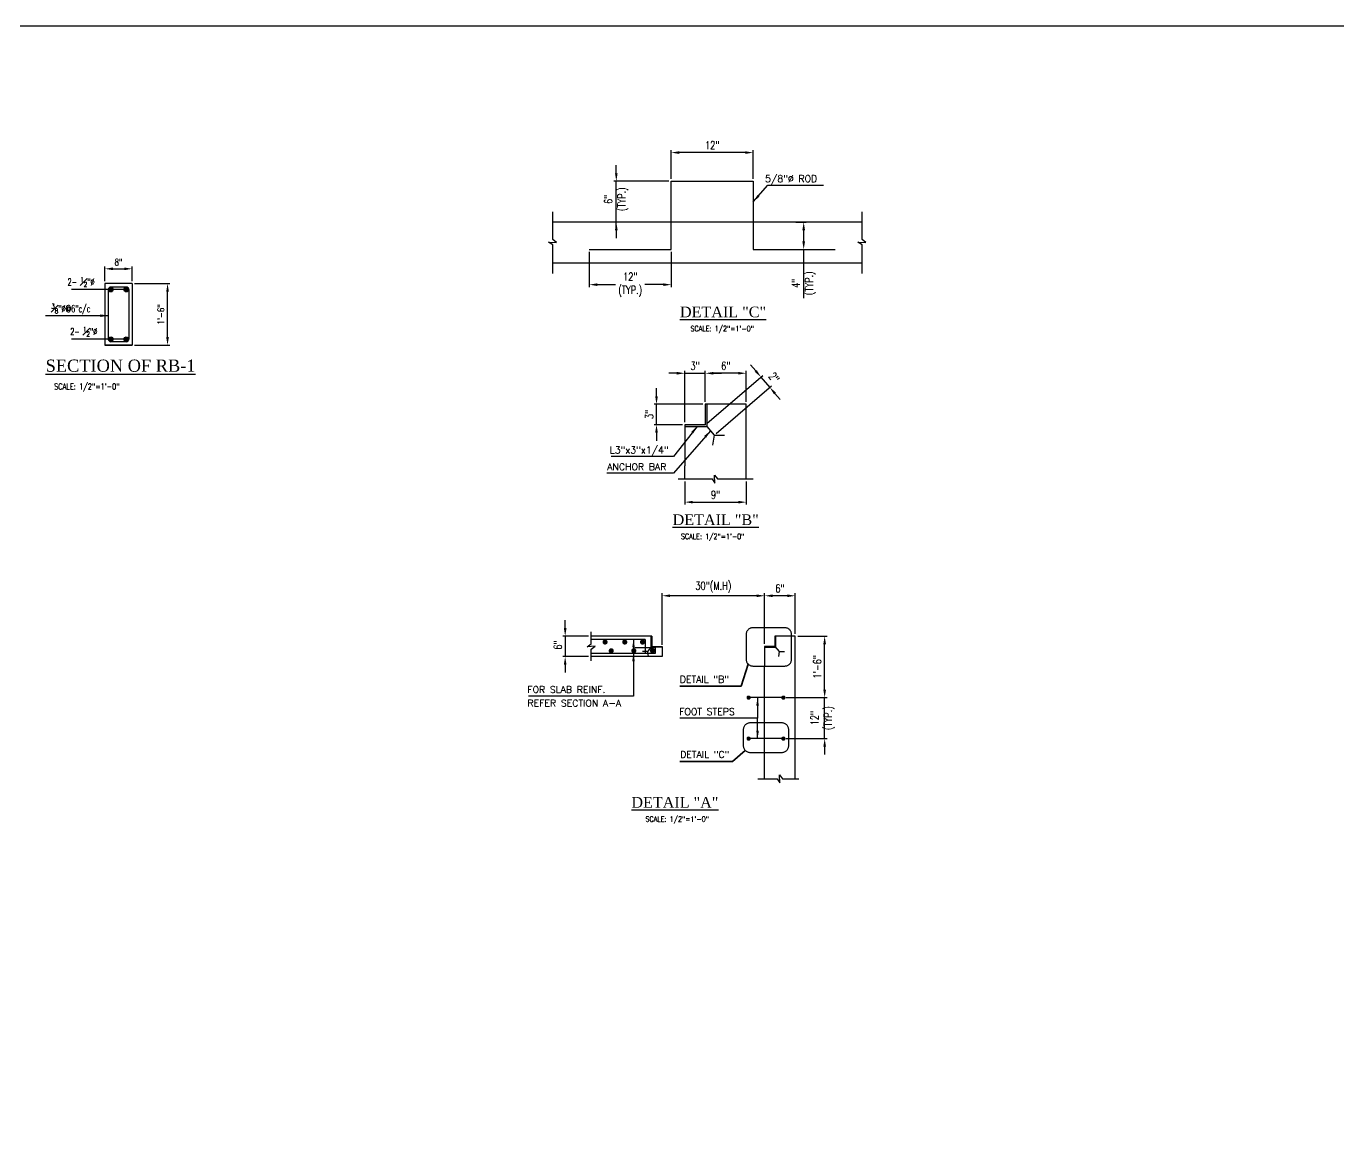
# Model space of a CAD drawing. Extents: x 645203 to 647955, y -185618 to -184623.
# Drawn here: x 645604.8 to 645989, y -185078.9 to -184753.2 of the extents above; entities that cross this region are included whole.
import ezdxf
from ezdxf.enums import TextEntityAlignment as Align

# ---------------------------------------------------------------- set-up
doc = ezdxf.new("R2010")
doc.units = 0
doc.header["$LTSCALE"] = 20
doc.header["$MEASUREMENT"] = 0
doc.header["$PDMODE"] = 32
doc.linetypes.add('CENTER2', pattern=[1.125, 0.75, -0.125, 0.125, -0.125])
doc.linetypes.add('HIDDEN', pattern=[0.375, 0.25, -0.125])
doc.layers.get('DEFPOINTS').update_dxf_attribs({"linetype": 'CONTINUOUS'})
for name, color, linetype in [('A-TYP-H-TEXT', 2, 'CONTINUOUS'), ('A-TYP-ST-Hatch', 8, 'CONTINUOUS'), ('axis', 8, 'CONTINUOUS'), ('BAR-TIE', 1, 'CONTINUOUS'), ('BEAM', 4, 'HIDDEN'), ('BOT-STEEL', 6, 'CONTINUOUS'), ('DIM', 1, 'CONTINUOUS'), ('FTG-MAR', 2, 'CONTINUOUS'), ('S-BLOWUP COLUMN', 4, 'CONTINUOUS'), ('SEC', 4, 'CONTINUOUS'), ('ST-STEEL', 6, 'CONTINUOUS'), ('Steel', 6, 'CONTINUOUS'), ('TEXT-AXIS', 93, 'CONTINUOUS'), ('Wall', 4, 'CONTINUOUS')]:
    doc.layers.add(name, color=color, linetype=linetype)
doc.styles.add('AERIAL', font='times.ttf')
doc.styles.add('HADINGS', font='times.ttf')
doc.styles.add('rizwan', font='romans.shx', dxfattribs={"width": 0.75})
doc.styles.add('SECTION TX', font='romans.shx', dxfattribs={"width": 0.7})
doc.styles.add('ZHSARCH', font='romans.shx', dxfattribs={"width": 0.75})
doc.dimstyles.new('STYLE-64', dxfattribs={"dimscale": 64, "dimtxt": 0.09375, "dimasz": 0.09375, "dimexe": 0.0625, "dimexo": 0.0625, "dimgap": 0.03125, "dimtad": 1, "dimzin": 3, "dimdsep": 46, "dimlunit": 4, "dimtxsty": 'rizwan', "dimcen": 0.125, "dimdle": 4, "dimclrd": 1, "dimclre": 1, "dimclrt": 2, "dimadec": 0, "dimazin": 0, "dimtfac": 0.5, "dimtix": 1, "dimtmove": 2, "dimatfit": 3, "dimfxl": 0, "dimfrac": 1, "dimtolj": 1, "dimtzin": 3, "dimarcsym": 0})

# ---------------------------------------------------------------- blocks, each defined once
blk = doc.blocks.new('*D126')
at = {"layer": 'DEFPOINTS', "color": 0, "ltscale": 1.5, "transparency": 16777216}
for p in [(645635.85, -184824.2), (645627.85, -184828.54), (645635.85, -184828.54)]:
    blk.add_point(p, dxfattribs=at)
at = {"layer": 'DIM', "color": 1, "lineweight": -2, "ltscale": 1.5, "transparency": 16777216}
for p, q in [((645627.85, -184827.82), (645627.85, -184823.48)), ((645630.2, -184824.2), (645633.51, -184824.2)), ((645635.85, -184827.82), (645635.85, -184823.48))]:
    blk.add_line(p, q, dxfattribs=at)
at = {"layer": 'DIM', "color": 1, "ltscale": 1.5, "transparency": 16777216}
for points in [[(645630.2, -184823.81), (645630.2, -184824.6), (645627.85, -184824.2)], [(645633.51, -184823.81), (645633.51, -184824.6), (645635.85, -184824.2)]]:
    blk.add_solid(points, dxfattribs=at)
at = {"layer": 'DIM', "color": 2, "ltscale": 1.5, "transparency": 16777216, "insert": (645631.85, -184822.26), "char_height": 2, "attachment_point": 5, "style": 'rizwan'}
blk.add_mtext('\\A1;8"', dxfattribs=at)
blk = doc.blocks.new('A$C76BB0DB5')
at = {"layer": 'BOT-STEEL', "ltscale": 0.05}
h = blk.add_hatch(color=256, dxfattribs=at)
h.dxf.hatch_style = 1
h.paths.add_polyline_path([(-0.75, 0, 1), (0.75, 0, 1)])
blk.add_circle((0, 0), 0.75, dxfattribs=at)
blk = doc.blocks.new('*D125')
at = {"layer": 'DEFPOINTS', "color": 0, "ltscale": 1.5, "transparency": 16777216}
for p in [(645635.85, -184828.54), (645646.2, -184828.54), (645635.85, -184846.54)]:
    blk.add_point(p, dxfattribs=at)
at = {"layer": 'DIM', "color": 1, "lineweight": -2, "ltscale": 1.5, "transparency": 16777216}
for p, q in [((645636.57, -184828.54), (645646.92, -184828.54)), ((645646.2, -184844.2), (645646.2, -184830.89)), ((645636.57, -184846.54), (645646.92, -184846.54))]:
    blk.add_line(p, q, dxfattribs=at)
at = {"layer": 'DIM', "color": 1, "ltscale": 1.5, "transparency": 16777216}
for points in [[(645645.81, -184830.89), (645646.59, -184830.89), (645646.2, -184828.54)], [(645645.81, -184844.2), (645646.59, -184844.2), (645646.2, -184846.54)]]:
    blk.add_solid(points, dxfattribs=at)
at = {"layer": 'DIM', "color": 2, "ltscale": 1.5, "transparency": 16777216, "insert": (645644.26, -184837.54), "char_height": 2, "attachment_point": 5, "rotation": 90, "style": 'rizwan'}
blk.add_mtext('\\A1;1\'-6"', dxfattribs=at)
blk = doc.blocks.new('*D140')
at = {"layer": 'DEFPOINTS', "color": 0, "ltscale": 1.5, "transparency": 16777216}
for p in [(645821.08, -184919.93), (645830.08, -184931.75), (645821.08, -184934.75)]:
    blk.add_point(p, dxfattribs=at)
at = {"layer": 'DIM', "color": 1, "lineweight": -2, "ltscale": 1.5, "transparency": 16777216}
for p, q in [((645821.08, -184934.03), (645821.08, -184919.21)), ((645827.74, -184919.93), (645823.42, -184919.93)), ((645830.08, -184931.03), (645830.08, -184919.21))]:
    blk.add_line(p, q, dxfattribs=at)
at = {"layer": 'DIM', "color": 1, "ltscale": 1.5, "transparency": 16777216}
for points in [[(645823.42, -184919.54), (645823.42, -184920.32), (645821.08, -184919.93)], [(645827.74, -184919.54), (645827.74, -184920.32), (645830.08, -184919.93)]]:
    blk.add_solid(points, dxfattribs=at)
at = {"layer": 'DIM', "color": 2, "ltscale": 1.5, "transparency": 16777216, "insert": (645825.58, -184917.78), "char_height": 2.344, "attachment_point": 5, "style": 'rizwan'}
blk.add_mtext('\\A1;6"', dxfattribs=at)
blk = doc.blocks.new('*D131')
at = {"layer": 'DEFPOINTS', "color": 0, "ltscale": 1.5, "transparency": 16777216}
for p in [(645791.08, -184919.93), (645791.08, -184935), (645821.08, -184934.75)]:
    blk.add_point(p, dxfattribs=at)
at = {"layer": 'DIM', "color": 1, "lineweight": -2, "ltscale": 1.5, "transparency": 16777216}
for p, q in [((645791.08, -184934.28), (645791.08, -184919.21)), ((645818.74, -184919.93), (645793.42, -184919.93)), ((645821.08, -184934.03), (645821.08, -184919.21))]:
    blk.add_line(p, q, dxfattribs=at)
at = {"layer": 'DIM', "color": 1, "ltscale": 1.5, "transparency": 16777216}
for points in [[(645793.42, -184919.54), (645793.42, -184920.32), (645791.08, -184919.93)], [(645818.74, -184919.54), (645818.74, -184920.32), (645821.08, -184919.93)]]:
    blk.add_solid(points, dxfattribs=at)
at = {"layer": 'DIM', "color": 2, "ltscale": 1.5, "transparency": 16777216, "insert": (645806.08, -184917.39), "char_height": 2.3438, "attachment_point": 5, "style": 'rizwan'}
blk.add_mtext('\\A1;30"(M.H)', dxfattribs=at)
blk = doc.blocks.new('*D132')
at = {"layer": 'DEFPOINTS', "color": 0, "ltscale": 1.5, "transparency": 16777216}
for p in [(645770.27, -184931.75), (645762.67, -184937.75), (645770.27, -184937.75)]:
    blk.add_point(p, dxfattribs=at)
at = {"layer": 'DIM', "color": 1, "lineweight": -2, "ltscale": 1.5, "transparency": 16777216}
for p, q in [((645762.67, -184929.41), (645762.67, -184927.07)), ((645769.55, -184931.75), (645761.95, -184931.75)), ((645762.67, -184931.75), (645762.67, -184937.75)), ((645769.55, -184937.75), (645761.95, -184937.75)), ((645762.67, -184940.1), (645762.67, -184942.44))]:
    blk.add_line(p, q, dxfattribs=at)
at = {"layer": 'DIM', "color": 1, "ltscale": 1.5, "transparency": 16777216}
for points in [[(645762.28, -184929.41), (645763.06, -184929.41), (645762.67, -184931.75)], [(645762.28, -184940.1), (645763.06, -184940.1), (645762.67, -184937.75)]]:
    blk.add_solid(points, dxfattribs=at)
at = {"layer": 'DIM', "color": 2, "ltscale": 1.5, "transparency": 16777216, "insert": (645760.53, -184934.35), "char_height": 2.344, "attachment_point": 5, "rotation": 90, "style": 'rizwan'}
blk.add_mtext('\\A1;6"', dxfattribs=at)
blk = doc.blocks.new('DO')
at = {"layer": 'Steel', "const_width": 1.25}
blk.add_lwpolyline([(-0.625, 0, 1), (0.625, 0, 1)], format="xyb", close=True, dxfattribs=at)
blk = doc.blocks.new('*D133')
at = {"layer": 'DEFPOINTS', "color": 0, "ltscale": 1.5, "transparency": 16777216}
for p in [(645826.58, -184949.75), (645838.67, -184949.75), (645826.58, -184961.75)]:
    blk.add_point(p, dxfattribs=at)
at = {"layer": 'DIM', "color": 1, "lineweight": -2, "ltscale": 1.5, "transparency": 16777216}
for p, q in [((645838.67, -184947.41), (645838.67, -184945.07)), ((645827.3, -184949.75), (645839.39, -184949.75)), ((645838.67, -184961.75), (645838.67, -184949.75)), ((645827.3, -184961.75), (645839.39, -184961.75)), ((645838.67, -184964.1), (645838.67, -184966.44))]:
    blk.add_line(p, q, dxfattribs=at)
at = {"layer": 'DIM', "color": 1, "ltscale": 1.5, "transparency": 16777216}
for points in [[(645838.28, -184947.41), (645839.06, -184947.41), (645838.67, -184949.75)], [(645838.28, -184964.1), (645839.06, -184964.1), (645838.67, -184961.75)]]:
    blk.add_solid(points, dxfattribs=at)
at = {"layer": 'DIM', "color": 2, "ltscale": 1.5, "transparency": 16777216, "insert": (645838.07, -184955.75), "char_height": 2.344, "attachment_point": 5, "rotation": 90, "style": 'rizwan'}
blk.add_mtext('\\A1;12"\\P(TYP.)', dxfattribs=at)
blk = doc.blocks.new('*D141')
at = {"layer": 'DEFPOINTS', "color": 0, "ltscale": 1.5, "transparency": 16777216}
for p in [(645830.08, -184931.75), (645838.67, -184931.75), (645826.58, -184949.75)]:
    blk.add_point(p, dxfattribs=at)
at = {"layer": 'DIM', "color": 1, "lineweight": -2, "ltscale": 1.5, "transparency": 16777216}
for p, q in [((645830.8, -184931.75), (645839.39, -184931.75)), ((645838.67, -184947.41), (645838.67, -184934.1)), ((645827.3, -184949.75), (645839.39, -184949.75))]:
    blk.add_line(p, q, dxfattribs=at)
at = {"layer": 'DIM', "color": 1, "ltscale": 1.5, "transparency": 16777216}
for points in [[(645838.28, -184934.1), (645839.06, -184934.1), (645838.67, -184931.75)], [(645838.28, -184947.41), (645839.06, -184947.41), (645838.67, -184949.75)]]:
    blk.add_solid(points, dxfattribs=at)
at = {"layer": 'DIM', "color": 2, "ltscale": 1.5, "transparency": 16777216, "insert": (645836.52, -184940.75), "char_height": 2.344, "attachment_point": 5, "rotation": 90, "style": 'rizwan'}
blk.add_mtext('\\A1;1\'-6"', dxfattribs=at)
blk = doc.blocks.new('*D134')
at = {"layer": 'DEFPOINTS', "color": 0, "ltscale": 1.5, "transparency": 16777216}
for p in [(645793.74, -184790.17), (645793.74, -184798.55), (645817.74, -184798.55)]:
    blk.add_point(p, dxfattribs=at)
at = {"layer": 'DIM', "color": 1, "lineweight": -2, "ltscale": 1.5, "transparency": 16777216}
for p, q in [((645793.74, -184797.83), (645793.74, -184789.45)), ((645815.4, -184790.17), (645796.09, -184790.17)), ((645817.74, -184797.83), (645817.74, -184789.45))]:
    blk.add_line(p, q, dxfattribs=at)
at = {"layer": 'DIM', "color": 1, "ltscale": 1.5, "transparency": 16777216}
for points in [[(645796.09, -184789.78), (645796.09, -184790.56), (645793.74, -184790.17)], [(645815.4, -184789.78), (645815.4, -184790.56), (645817.74, -184790.17)]]:
    blk.add_solid(points, dxfattribs=at)
at = {"layer": 'DIM', "color": 2, "ltscale": 1.5, "transparency": 16777216, "insert": (645805.74, -184788.02), "char_height": 2.344, "attachment_point": 5, "style": 'rizwan'}
blk.add_mtext('\\A1;12"', dxfattribs=at)
blk = doc.blocks.new('*D135')
at = {"layer": 'DEFPOINTS', "color": 0, "ltscale": 1.5, "transparency": 16777216}
for p in [(645769.74, -184818.55), (645793.74, -184818.55), (645769.74, -184828.84)]:
    blk.add_point(p, dxfattribs=at)
at = {"layer": 'DIM', "color": 1, "lineweight": -2, "ltscale": 1.5, "transparency": 16777216}
for p, q in [((645769.74, -184819.27), (645769.74, -184829.56)), ((645793.74, -184819.27), (645793.74, -184829.56)), ((645772.09, -184828.84), (645777.44, -184828.84)), ((645791.4, -184828.84), (645786.05, -184828.84))]:
    blk.add_line(p, q, dxfattribs=at)
at = {"layer": 'DIM', "color": 1, "ltscale": 1.5, "transparency": 16777216}
for points in [[(645772.09, -184828.45), (645772.09, -184829.23), (645769.74, -184828.84)], [(645791.4, -184828.45), (645791.4, -184829.23), (645793.74, -184828.84)]]:
    blk.add_solid(points, dxfattribs=at)
at = {"layer": 'DIM', "color": 2, "ltscale": 1.5, "transparency": 16777216, "insert": (645781.74, -184828.84), "char_height": 2.344, "attachment_point": 5, "style": 'rizwan'}
blk.add_mtext('\\A1;12"\\P(TYP.)', dxfattribs=at)
blk = doc.blocks.new('*D136')
at = {"layer": 'DEFPOINTS', "color": 0, "ltscale": 1.5, "transparency": 16777216}
for p in [(645777.65, -184798.55), (645793.74, -184798.55), (645784.26, -184810.55)]:
    blk.add_point(p, dxfattribs=at)
at = {"layer": 'DIM', "color": 1, "lineweight": -2, "ltscale": 1.5, "transparency": 16777216}
for p, q in [((645777.65, -184796.2), (645777.65, -184793.86)), ((645793.02, -184798.55), (645776.93, -184798.55)), ((645777.65, -184810.55), (645777.65, -184798.55)), ((645783.54, -184810.55), (645776.93, -184810.55)), ((645777.65, -184812.89), (645777.65, -184815.23))]:
    blk.add_line(p, q, dxfattribs=at)
at = {"layer": 'DIM', "color": 1, "ltscale": 1.5, "transparency": 16777216}
for points in [[(645777.26, -184796.2), (645778.04, -184796.2), (645777.65, -184798.55)], [(645777.26, -184812.89), (645778.04, -184812.89), (645777.65, -184810.55)]]:
    blk.add_solid(points, dxfattribs=at)
at = {"layer": 'DIM', "color": 2, "ltscale": 1.5, "transparency": 16777216, "insert": (645777.65, -184803.85), "char_height": 2.344, "attachment_point": 5, "rotation": 90, "style": 'rizwan'}
blk.add_mtext('\\A1;6"\\P(TYP.)', dxfattribs=at)
blk = doc.blocks.new('*D137')
at = {"layer": 'DEFPOINTS', "color": 0, "ltscale": 1.5, "transparency": 16777216}
for p in [(645829.47, -184810.55), (645832.53, -184810.55), (645829.74, -184818.55)]:
    blk.add_point(p, dxfattribs=at)
at = {"layer": 'DIM', "color": 1, "lineweight": -2, "ltscale": 1.5, "transparency": 16777216}
for p, q in [((645830.19, -184810.55), (645833.25, -184810.55)), ((645832.53, -184816.2), (645832.53, -184812.89)), ((645830.46, -184818.55), (645833.25, -184818.55)), ((645832.53, -184832.76), (645832.53, -184818.55))]:
    blk.add_line(p, q, dxfattribs=at)
at = {"layer": 'DIM', "color": 1, "ltscale": 1.5, "transparency": 16777216}
for points in [[(645832.14, -184812.89), (645832.92, -184812.89), (645832.53, -184810.55)], [(645832.14, -184816.2), (645832.92, -184816.2), (645832.53, -184818.55)]]:
    blk.add_solid(points, dxfattribs=at)
at = {"layer": 'DIM', "color": 2, "ltscale": 1.5, "transparency": 16777216, "insert": (645832.53, -184828.45), "char_height": 2.344, "attachment_point": 5, "rotation": 90, "style": 'rizwan'}
blk.add_mtext('\\A1;4"\\P(TYP.)', dxfattribs=at)
blk = doc.blocks.new('*D142')
at = {"layer": 'DEFPOINTS', "color": 0, "ltscale": 1.5, "transparency": 16777216}
for p in [(645803.72, -184854.78), (645803.72, -184863.84), (645797.72, -184869.84)]:
    blk.add_point(p, dxfattribs=at)
at = {"layer": 'DIM', "color": 1, "lineweight": -2, "ltscale": 1.5, "transparency": 16777216}
for p, q in [((645795.37, -184854.78), (645793.03, -184854.78)), ((645797.72, -184869.12), (645797.72, -184854.06)), ((645797.72, -184854.78), (645803.72, -184854.78)), ((645803.72, -184863.12), (645803.72, -184854.06)), ((645806.06, -184854.78), (645808.41, -184854.78))]:
    blk.add_line(p, q, dxfattribs=at)
at = {"layer": 'DIM', "color": 1, "ltscale": 1.5, "transparency": 16777216}
for points in [[(645795.37, -184854.39), (645795.37, -184855.17), (645797.72, -184854.78)], [(645806.06, -184854.39), (645806.06, -184855.17), (645803.72, -184854.78)]]:
    blk.add_solid(points, dxfattribs=at)
at = {"layer": 'DIM', "color": 2, "ltscale": 1.5, "transparency": 16777216, "insert": (645800.72, -184852.63), "char_height": 2.344, "attachment_point": 5, "style": 'rizwan'}
blk.add_mtext('\\A1;3"', dxfattribs=at)
blk = doc.blocks.new('*D138')
at = {"layer": 'DEFPOINTS', "color": 0, "ltscale": 1.5, "transparency": 16777216}
for p in [(645822.6, -184858.91), (645803.72, -184869.84), (645806.32, -184872.87)]:
    blk.add_point(p, dxfattribs=at)
at = {"layer": 'DIM', "color": 1, "lineweight": -2, "ltscale": 1.5, "transparency": 16777216}
for p, q in [((645818.47, -184854.1), (645816.94, -184852.32)), ((645804.26, -184869.37), (645820.54, -184855.41)), ((645819.99, -184855.88), (645822.6, -184858.91)), ((645806.87, -184872.4), (645823.15, -184858.44)), ((645824.12, -184860.69), (645825.65, -184862.47))]:
    blk.add_line(p, q, dxfattribs=at)
at = {"layer": 'DIM', "color": 1, "ltscale": 1.5, "transparency": 16777216}
for points in [[(645818.77, -184853.84), (645818.17, -184854.35), (645819.99, -184855.88)], [(645824.42, -184860.44), (645823.83, -184860.95), (645822.6, -184858.91)]]:
    blk.add_solid(points, dxfattribs=at)
at = {"layer": 'DIM', "color": 2, "ltscale": 1.5, "transparency": 16777216, "insert": (645823.87, -184856.04), "char_height": 2.344, "attachment_point": 5, "rotation": 310.6214, "style": 'rizwan'}
blk.add_mtext('\\A1;2"', dxfattribs=at)
blk = doc.blocks.new('*D143')
at = {"layer": 'DEFPOINTS', "color": 0, "ltscale": 1.5, "transparency": 16777216}
for p in [(645789.42, -184863.84), (645803.72, -184863.84), (645797.72, -184869.84)]:
    blk.add_point(p, dxfattribs=at)
at = {"layer": 'DIM', "color": 1, "lineweight": -2, "ltscale": 1.5, "transparency": 16777216}
for p, q in [((645789.42, -184861.49), (645789.42, -184859.15)), ((645803, -184863.84), (645788.7, -184863.84)), ((645789.42, -184869.84), (645789.42, -184863.84)), ((645797, -184869.84), (645788.7, -184869.84)), ((645789.42, -184872.18), (645789.42, -184874.52))]:
    blk.add_line(p, q, dxfattribs=at)
at = {"layer": 'DIM', "color": 1, "ltscale": 1.5, "transparency": 16777216}
for points in [[(645789.03, -184861.49), (645789.81, -184861.49), (645789.42, -184863.84)], [(645789.03, -184872.18), (645789.81, -184872.18), (645789.42, -184869.84)]]:
    blk.add_solid(points, dxfattribs=at)
at = {"layer": 'DIM', "color": 2, "ltscale": 1.5, "transparency": 16777216, "insert": (645787.28, -184866.84), "char_height": 2.344, "attachment_point": 5, "rotation": 90, "style": 'rizwan'}
blk.add_mtext('\\A1;3"', dxfattribs=at)
blk = doc.blocks.new('*D139')
at = {"layer": 'DEFPOINTS', "color": 0, "ltscale": 1.5, "transparency": 16777216}
for p in [(645797.72, -184885.74), (645815.72, -184885.74), (645815.72, -184892.52)]:
    blk.add_point(p, dxfattribs=at)
at = {"layer": 'DIM', "color": 1, "lineweight": -2, "ltscale": 1.5, "transparency": 16777216}
for p, q in [((645797.72, -184886.46), (645797.72, -184893.24)), ((645815.72, -184886.46), (645815.72, -184893.24)), ((645800.06, -184892.52), (645813.37, -184892.52))]:
    blk.add_line(p, q, dxfattribs=at)
at = {"layer": 'DIM', "color": 1, "ltscale": 1.5, "transparency": 16777216}
for points in [[(645800.06, -184892.13), (645800.06, -184892.91), (645797.72, -184892.52)], [(645813.37, -184892.13), (645813.37, -184892.91), (645815.72, -184892.52)]]:
    blk.add_solid(points, dxfattribs=at)
at = {"layer": 'DIM', "color": 2, "ltscale": 1.5, "transparency": 16777216, "insert": (645806.72, -184890.37), "char_height": 2.344, "attachment_point": 5, "style": 'rizwan'}
blk.add_mtext('\\A1;9"', dxfattribs=at)
blk = doc.blocks.new('*D144')
at = {"layer": 'DEFPOINTS', "color": 0, "ltscale": 1.5, "transparency": 16777216}
for p in [(645803.72, -184854.78), (645803.72, -184863.84), (645815.72, -184863.84)]:
    blk.add_point(p, dxfattribs=at)
at = {"layer": 'DIM', "color": 1, "lineweight": -2, "ltscale": 1.5, "transparency": 16777216}
for p, q in [((645803.72, -184863.12), (645803.72, -184854.06)), ((645813.37, -184854.78), (645806.06, -184854.78)), ((645815.72, -184863.12), (645815.72, -184854.06))]:
    blk.add_line(p, q, dxfattribs=at)
at = {"layer": 'DIM', "color": 1, "ltscale": 1.5, "transparency": 16777216}
for points in [[(645806.06, -184854.39), (645806.06, -184855.17), (645803.72, -184854.78)], [(645813.37, -184854.39), (645813.37, -184855.17), (645815.72, -184854.78)]]:
    blk.add_solid(points, dxfattribs=at)
at = {"layer": 'DIM', "color": 2, "ltscale": 1.5, "transparency": 16777216, "insert": (645809.72, -184852.63), "char_height": 2.344, "attachment_point": 5, "style": 'rizwan'}
blk.add_mtext('\\A1;6"', dxfattribs=at)

msp = doc.modelspace()

# ---------------------------------------------------------------- hatches: boundary and pattern name
at = {"layer": 'A-TYP-ST-Hatch'}
h = msp.add_hatch(color=7, dxfattribs=at)
h.dxf.hatch_style = 1
h.paths.add_polyline_path([(645804.21836, -184870.33745), (645804.21836, -184863.83745), (645803.71836, -184863.83745), (645803.71836, -184869.83745), (645797.71836, -184869.83745), (645797.71836, -184870.33745)])
h = msp.add_hatch(color=7, dxfattribs=at)
h.dxf.hatch_style = 1
h.paths.add_polyline_path([(645787.83013, -184935.00411), (645787.83013, -184931.75411), (645788.08013, -184931.75411), (645788.08013, -184934.75411), (645791.08013, -184934.75411), (645791.08013, -184935.00411)])
h = msp.add_hatch(color=7, dxfattribs=at)
h.dxf.hatch_style = 1
h.paths.add_polyline_path([(645824.33013, -184935.00411), (645824.33013, -184931.75411), (645824.08013, -184931.75411), (645824.08013, -184934.75411), (645821.08013, -184934.75411), (645821.08013, -184935.00411)])

# ---------------------------------------------------------------- linework, layer by layer
at = {"layer": 'A-TYP-ST-Hatch', "color": 1}
for points in [[(645759.01117, -184825.54678), (645759.01117, -184817.22132), (645757.78781, -184816.37645), (645760.12291, -184816.5359), (645759.01117, -184815.66598), (645759.01117, -184807.54678)], [(645849.62217, -184825.54678), (645849.62217, -184817.22132), (645848.3988, -184816.37645), (645850.7339, -184816.5359), (645849.62217, -184815.66598), (645849.62217, -184807.54678)], [(645795.71836, -184885.74013), (645805.70543, -184885.74013), (645806.5503, -184886.96349), (645806.39085, -184884.62839), (645807.26077, -184885.74013), (645817.71836, -184885.74013)], [(645770.2654, -184938.95888), (645770.2654, -184935.54725), (645771.48876, -184934.70238), (645769.15366, -184934.86183), (645770.2654, -184933.99191), (645770.2654, -184930.51155)], [(645819.08013, -184973.49249), (645824.73539, -184973.49249), (645825.58026, -184974.71586), (645825.42081, -184972.38075), (645826.29073, -184973.49249), (645831.08013, -184973.49249)]]:
    msp.add_lwpolyline(points, dxfattribs=at)
at = {"layer": 'BEAM', "color": 3, "linetype": 'Continuous', "ltscale": 0.05}
for p, q in [((645627.85328, -184828.54248), (645627.85328, -184846.54248)), ((645635.85328, -184828.54248), (645627.85328, -184828.54248)), ((645635.85328, -184828.54248), (645635.85328, -184846.54248)), ((645627.85328, -184846.54248), (645635.85328, -184846.54248)), ((645635.85328, -184846.54248), (645627.85328, -184846.54248)), ((645627.85328, -184846.54248), (645635.85328, -184846.54248))]:
    msp.add_line(p, q, dxfattribs=at)
at = {"layer": 'BEAM', "color": 1, "linetype": 'Continuous'}
for p, q in [((645634.10328, -184830.29248), (645618.06434, -184830.29248)), ((645634.10328, -184844.79248), (645618.06434, -184844.79248))]:
    msp.add_line(p, q, dxfattribs=at)
at = {"layer": 'DEFPOINTS'}
msp.add_lwpolyline([(645203.2732, -185618.47393), (647955.22679, -185618.47393), (647955.22679, -184753.17991), (645203.2732, -184753.17991)], close=True, dxfattribs=at)
at = {"layer": 'DIM', "color": 1, "ltscale": 1.5}
msp.add_line((645777.64753, -184811.89992), (645777.64753, -184798.54678), dxfattribs=at)
at = {"layer": 'DIM', "color": 1, "linetype": 'Continuous', "lineweight": 35, "ltscale": 0.1}
for p, q in [((645814.24152, -184946.42673), (645816.2563, -184939.91451)), ((645796.24249, -184946.42673), (645814.24152, -184946.42673)), ((645811.66009, -184968.4371), (645815.42256, -184965.19489)), ((645796.24249, -184968.4371), (645811.66009, -184968.4371))]:
    msp.add_line(p, q, dxfattribs=at)
at = {"layer": 'S-BLOWUP COLUMN', "color": 6}
for p, q in [((645634.10328, -184829.54248), (645629.60328, -184829.54248)), ((645628.85328, -184830.29248), (645628.85328, -184844.79248)), ((645634.85328, -184830.29248), (645634.85328, -184844.79248)), ((645634.10328, -184845.54248), (645629.60328, -184845.54248))]:
    msp.add_line(p, q, dxfattribs=at)
for centre, start, end in [((645629.60328, -184830.29248), 90, 180), ((645634.10328, -184830.29248), 0, 90), ((645629.60328, -184844.79248), 180, 270), ((645634.10328, -184844.79248), 270, 0)]:
    msp.add_arc(centre, 0.75, start, end, dxfattribs=at)
at = {"layer": 'SEC', "ltscale": 1.5}
for p, q in [((645849.62217, -184810.54678), (645759.01117, -184810.54678)), ((645849.62217, -184822.54678), (645759.01117, -184822.54678)), ((645815.71836, -184885.74013), (645815.71836, -184863.83745)), ((645797.71836, -184885.74013), (645797.71836, -184881.83745)), ((645788.08013, -184931.75411), (645770.2654, -184931.75411)), ((645788.08013, -184934.75411), (645788.08013, -184931.75411)), ((645830.08013, -184973.49249), (645830.08013, -184931.75411)), ((645788.08013, -184934.75411), (645791.08013, -184934.75411)), ((645791.08013, -184934.75411), (645791.08013, -184937.75411)), ((645791.08013, -184937.75411), (645770.2654, -184937.75411)), ((645821.08013, -184973.49249), (645821.08013, -184940.75411))]:
    msp.add_line(p, q, dxfattribs=at)
for points in [[(645815.71836, -184863.83745), (645803.71836, -184863.83745), (645803.71836, -184869.83745), (645797.71836, -184869.83745), (645797.71836, -184881.83745)], [(645830.08013, -184931.75411), (645824.08013, -184931.75411), (645824.08013, -184934.75411), (645821.08013, -184934.75411), (645821.08013, -184940.75411)]]:
    msp.add_lwpolyline(points, dxfattribs=at)
at = {"layer": 'ST-STEEL'}
for p, q in [((645786.08013, -184932.70389), (645770.2654, -184932.70389)), ((645786.08013, -184932.70389), (645786.08013, -184936.57064)), ((645770.2654, -184936.75411), (645789.08013, -184936.75411)), ((645789.08013, -184935.19508), (645783.08013, -184935.19508)), ((645789.08013, -184936.75411), (645789.08013, -184935.19508))]:
    msp.add_line(p, q, dxfattribs=at)
at = {"layer": 'ST-STEEL', "const_width": 0.75}
for points in [[(645773.97693, -184933.47859, 1), (645774.72693, -184933.47859, 1)], [(645779.74003, -184933.47859, 1), (645780.49003, -184933.47859, 1)], [(645784.95693, -184933.47859, 1), (645785.70693, -184933.47859, 1)], [(645775.79433, -184936.02962, -1), (645776.54433, -184936.02962, -1)], [(645782.40413, -184936.02962, -1), (645783.15413, -184936.02962, -1)], [(645787.89413, -184936.02962, -1), (645788.64413, -184936.02962, -1)]]:
    msp.add_lwpolyline(points, format="xyb", close=True, dxfattribs=at)
at = {"layer": 'Steel', "linetype": 'Continuous'}
for p, q in [((645793.74331, -184818.54678), (645793.74331, -184798.54678)), ((645793.74331, -184798.54678), (645817.74331, -184798.54678)), ((645817.74331, -184798.54678), (645817.74331, -184818.54678)), ((645769.74331, -184818.54678), (645793.74331, -184818.54678)), ((645817.74331, -184818.54678), (645841.74331, -184818.54678)), ((645826.58013, -184949.75411), (645816.40529, -184949.75411)), ((645826.58013, -184961.75411), (645816.40529, -184961.75411))]:
    msp.add_line(p, q, dxfattribs=at)
at = {"layer": 'Wall', "color": 2, "linetype": 'Continuous'}
for p, q in [((645804.14723, -184870.33745), (645806.32259, -184872.87356)), ((645806.32259, -184872.87356), (645805.86956, -184875.81448)), ((645806.32259, -184872.87356), (645809.29819, -184872.87356)), ((645786.77801, -184936.27216), (645785.29021, -184936.27216)), ((645788.08013, -184934.75411), (645786.77801, -184936.27216)), ((645786.77801, -184936.27216), (645787.00453, -184937.74262)), ((645824.08013, -184934.75411), (645825.38224, -184936.27216)), ((645825.38224, -184936.27216), (645825.15573, -184937.74262)), ((645825.38224, -184936.27216), (645826.87005, -184936.27216))]:
    msp.add_line(p, q, dxfattribs=at)
at = {"layer": 'Wall', "linetype": 'Continuous'}
for points in [[(645803.71836, -184863.83745), (645803.71836, -184869.83745), (645797.71836, -184869.83745), (645797.71836, -184870.33745), (645804.21836, -184870.33745), (645804.21836, -184863.83745), (645803.71836, -184863.83745)], [(645788.08013, -184931.75411), (645788.08013, -184934.75411), (645791.08013, -184934.75411), (645791.08013, -184935.00411), (645787.83013, -184935.00411), (645787.83013, -184931.75411), (645788.08013, -184931.75411)], [(645824.08013, -184931.75411), (645824.08013, -184934.75411), (645821.08013, -184934.75411), (645821.08013, -184935.00411), (645824.33013, -184935.00411), (645824.33013, -184931.75411), (645824.08013, -184931.75411)]]:
    msp.add_lwpolyline(points, dxfattribs=at)
at = {"layer": 'Wall', "color": 1, "linetype": 'CENTER2', "ltscale": 0.66}
for points in [[(645826.98429, -184929.29675), (645817.67052, -184929.29675, 0.414213562), (645815.67052, -184931.29675), (645815.67052, -184938.5003, 0.414213562), (645817.67052, -184940.5003), (645826.98429, -184940.5003, 0.414213562), (645828.98429, -184938.5003), (645828.98429, -184931.29675, 0.414213562)], [(645826.15054, -184957.16861), (645816.83677, -184957.16861, 0.414213562), (645814.83677, -184959.16861), (645814.83677, -184963.78068, 0.414213562), (645816.83677, -184965.78068), (645826.15054, -184965.78068, 0.414213562), (645828.15054, -184963.78068), (645828.15054, -184959.16861, 0.414213562)]]:
    msp.add_lwpolyline(points, format="xyb", close=True, dxfattribs=at)

# ---------------------------------------------------------------- block references
at = {"layer": 'axis', "ltscale": 0.05, "xscale": 0.8972222222169121, "yscale": 0.8972222222169121, "zscale": 0.8972222222169121, "rotation": 173.3723605568393}
for p in [(645629.60328, -184830.29248), (645634.10328, -184830.29248), (645629.60328, -184844.79248), (645634.10328, -184844.79248)]:
    msp.add_blockref('A$C76BB0DB5', p, dxfattribs=at)
at = {"layer": 'FTG-MAR', "xscale": -0.5, "yscale": 0.5, "zscale": 0.5}
for p in [(645816.40529, -184949.75411), (645826.58013, -184949.75411), (645816.40529, -184961.75411), (645826.58013, -184961.75411)]:
    msp.add_blockref('DO', p, dxfattribs=at)

# ---------------------------------------------------------------- texts
at = {"layer": 'A-TYP-H-TEXT', "color": 3, "style": 'HADINGS'}
msp.add_text('%%USECTION OF RB-1', height=3.5595703, dxfattribs=at).set_placement((645632.44728, -184854.33646), align=Align.CENTER)
at = {"layer": 'A-TYP-H-TEXT', "style": 'rizwan', "width": 0.75}
msp.add_text('SCALE: 1/2"=1\'-0"', height=1.7797852, dxfattribs=at).set_placement((645622.56943, -184858.65795), align=Align.MIDDLE_CENTER)
at = {"layer": 'DIM', "color": 2, "ltscale": 1.5, "style": 'ZHSARCH'}
for s, p in [('5/8"%%C ROD', (645821.21637, -184798.8275)), ('L3"x3"x1/4" ', (645775.74604, -184878.23032)), ('ANCHOR BAR', (645774.98413, -184883.17522)), ('DETAIL "B"', (645796.23875, -184945.37424)), ('FOR SLAB REINF.', (645751.58743, -184948.37617)), ('REFER SECTION A-A', (645751.63393, -184952.36384)), ('FOOT STEPS', (645796.06074, -184954.85047)), ('DETAIL "C"', (645796.35241, -184967.38461))]:
    msp.add_text(s, height=2, dxfattribs=at).set_placement(p)
at = {"layer": 'DIM', "color": 2, "ltscale": 1.5, "style": 'SECTION TX', "width": 0.75}
for p in [(645808.63841, -184841.71362), (645805.86695, -184902.54143), (645795.46573, -184985.29764)]:
    msp.add_text('SCALE: 1/2"=1\'-0"', height=1.5625, dxfattribs=at).set_placement(p, align=Align.MIDDLE_CENTER)
at = {"layer": 'DIM', "color": 2, "ltscale": 1.5, "char_height": 2, "attachment_point": 5, "style": 'SECTION TX'}
for s, insert in [('\\A1;2- {\\H0.7x;\\S1#2;}"%%C', (645620.8939, -184828.06991)), ('\\A1;{\\H0.7x;\\S3#8;}"%%C@6"c/c', (645617.87938, -184835.98107)), ('\\A1;2- {\\H0.7x;\\S1#2;\\H1.42857x;"%%C}', (645621.6769, -184842.56991))]:
    msp.add_mtext(s, dxfattribs=dict(at, insert=insert))
at = {"layer": 'TEXT-AXIS', "style": 'AERIAL'}
for s, p in [('%%UDETAIL "C"', (645808.90155, -184838.3938)), ('%%UDETAIL "B"', (645806.75304, -184899.22161)), ('%%UDETAIL "A"', (645794.8072, -184981.97782))]:
    msp.add_text(s, height=3.125, dxfattribs=at).set_placement(p, align=Align.CENTER)

# ---------------------------------------------------------------- dimensions: what is measured, and where the dimension line sits
at = {"layer": 'DIM', "ltscale": 1.5}
dim = msp.add_linear_dim(base=(645793.74331, -184790.16637), p1=(645817.74331, -184798.54678), p2=(645793.74331, -184798.54678), text='12"', dimstyle='STYLE-64', override={"dimscale": 24, "dimtxt": 0.097656, "dimasz": 0.097656, "dimexe": 0.03, "dimexo": 0.03, "dimlfac": 0.5}, dxfattribs=at)
dim.commit()
dim.dimension.update_dxf_attribs({"geometry": '*D134', "text_midpoint": (645805.74331, -184788.02128)})
for base, p1, p2, text, override, picture, middle in [((645777.64753, -184798.54678), (645784.25542, -184810.54678), (645793.74331, -184798.54678), '<>\\P(TYP.)', {"dimscale": 24, "dimtxt": 0.097656, "dimasz": 0.097656, "dimexe": 0.03, "dimexo": 0.03, "dimlfac": 0.5}, '*D136', (645777.64753, -184803.84614)), ((645832.53301, -184810.54678), (645829.74331, -184818.54678), (645829.46778, -184810.54678), '<>\\X(TYP.)', {"dimscale": 24, "dimtxt": 0.097656, "dimasz": 0.097656, "dimexe": 0.03, "dimexo": 0.03, "dimtad": 3, "dimlfac": 0.5, "dimtmove": 1}, '*D137', (645837.78111, -184828.44806)), ((645838.66746, -184949.75411), (645826.58013, -184961.75411), (645826.58013, -184949.75411), '12"\\P(TYP.)', {"dimscale": 24, "dimtxt": 0.097656, "dimasz": 0.097656, "dimexe": 0.03, "dimexo": 0.03}, '*D133', (645838.07165, -184955.75411))]:
    dim = msp.add_linear_dim(base=base, p1=p1, p2=p2, angle=90, text=text, dimstyle='STYLE-64', override=override, dxfattribs=at)
    dim.commit()
    dim.dimension.update_dxf_attribs({"geometry": picture, "text_midpoint": middle, "dimtype": 160})
dim = msp.add_linear_dim(base=(645635.85328, -184824.20445), p1=(645627.85328, -184828.54248), p2=(645635.85328, -184828.54248), dimstyle='STYLE-64', override={"dimscale": 24, "dimtxt": 0.083333, "dimasz": 0.097656, "dimexe": 0.03, "dimexo": 0.03, "dimtmove": 0}, dxfattribs=at)
dim.commit()
dim.dimension.update_dxf_attribs({"geometry": '*D126', "text_midpoint": (645631.85328, -184822.26397)})
dim = msp.add_linear_dim(base=(645769.74331, -184828.83947), p1=(645793.74331, -184818.54678), p2=(645769.74331, -184818.54678), text='12"\\P(TYP.)', dimstyle='STYLE-64', override={"dimscale": 24, "dimtxt": 0.097656, "dimasz": 0.097656, "dimexe": 0.03, "dimexo": 0.03, "dimlfac": 0.5}, dxfattribs=at)
dim.commit()
dim.dimension.update_dxf_attribs({"geometry": '*D135', "text_midpoint": (645781.74331, -184828.83947), "dimtype": 160})
for base, p1, p2, angle, override, picture, middle in [((645646.20098, -184828.54248), (645635.85328, -184846.54248), (645635.85328, -184828.54248), 270, {"dimscale": 24, "dimtxt": 0.083333, "dimasz": 0.097656, "dimexe": 0.03, "dimexo": 0.03, "dimtmove": 0}, '*D125', (645644.26051, -184837.54248)), ((645803.71836, -184854.77766), (645797.71836, -184869.83745), (645803.71836, -184863.83745), 180, {"dimscale": 24, "dimtxt": 0.097656, "dimasz": 0.097656, "dimexe": 0.03, "dimexo": 0.03, "dimlfac": 0.5}, '*D142', (645800.71836, -184852.63257)), ((645803.71836, -184854.77766), (645815.71836, -184863.83745), (645803.71836, -184863.83745), 180, {"dimscale": 24, "dimtxt": 0.097656, "dimasz": 0.097656, "dimexe": 0.03, "dimexo": 0.03, "dimlfac": 0.5}, '*D144', (645809.71836, -184852.63257)), ((645789.4209, -184863.83745), (645797.71836, -184869.83745), (645803.71836, -184863.83745), 90, {"dimscale": 24, "dimtxt": 0.097656, "dimasz": 0.097656, "dimexe": 0.03, "dimexo": 0.03, "dimlfac": 0.5}, '*D143', (645787.27581, -184866.83745)), ((645815.71836, -184892.51653), (645797.71836, -184885.74013), (645815.71836, -184885.74013), 180, {"dimscale": 24, "dimtxt": 0.097656, "dimasz": 0.097656, "dimexe": 0.03, "dimexo": 0.03, "dimlfac": 0.5}, '*D139', (645806.71836, -184890.37144)), ((645838.66746, -184931.75411), (645826.58013, -184949.75411), (645830.08013, -184931.75411), 90, {"dimscale": 24, "dimtxt": 0.097656, "dimasz": 0.097656, "dimexe": 0.03, "dimexo": 0.03}, '*D141', (645836.52237, -184940.75411))]:
    dim = msp.add_linear_dim(base=base, p1=p1, p2=p2, angle=angle, dimstyle='STYLE-64', override=override, dxfattribs=at)
    dim.commit()
    dim.dimension.update_dxf_attribs({"geometry": picture, "text_midpoint": middle})
for base, p1, p2, angle, override, picture, middle, dimtype in [((645822.59874, -184858.91267), (645803.71836, -184869.83745), (645806.32259, -184872.87356), 310.621387, {"dimscale": 24, "dimtxt": 0.097656, "dimasz": 0.097656, "dimexe": 0.03, "dimexo": 0.03, "dimlfac": 0.5}, '*D138', (645823.8653, -184856.04488), 161), ((645762.67312, -184937.75411), (645770.2654, -184931.75411), (645770.2654, -184937.75411), 90, {"dimscale": 24, "dimtxt": 0.097656, "dimasz": 0.097656, "dimexe": 0.03, "dimexo": 0.03, "dimtmove": 1}, '*D132', (645762.67312, -184934.35205), 160)]:
    dim = msp.add_linear_dim(base=base, p1=p1, p2=p2, angle=angle, dimstyle='STYLE-64', override=override, dxfattribs=at)
    dim.commit()
    dim.dimension.update_dxf_attribs({"geometry": picture, "text_midpoint": middle, "dimtype": dimtype})
for base, p1, p2, text, override, picture, middle in [((645791.08013, -184919.92638), (645821.08013, -184934.75411), (645791.08013, -184935.00411), '<>(M.H)', {"dimscale": 24, "dimtxt": 0.097656, "dimasz": 0.097656, "dimexe": 0.03, "dimexo": 0.03, "dimlunit": 5, "dimpost": '"'}, '*D131', (645806.08013, -184917.39066)), ((645821.08013, -184919.92638), (645830.08013, -184931.75411), (645821.08013, -184934.75411), '6"', {"dimscale": 24, "dimtxt": 0.097656, "dimasz": 0.097656, "dimexe": 0.03, "dimexo": 0.03, "dimdec": 0}, '*D140', (645825.58013, -184917.78129))]:
    dim = msp.add_linear_dim(base=base, p1=p1, p2=p2, angle=180, text=text, dimstyle='STYLE-64', override=override, dxfattribs=at)
    dim.commit()
    dim.dimension.update_dxf_attribs({"geometry": picture, "text_midpoint": middle})

# ---------------------------------------------------------------- leaders
at = {"layer": 'BAR-TIE'}
for points in [[(645817.74331, -184804.60224), (645821.98578, -184799.73114), (645838.35665, -184799.73114)], [(645805.23491, -184871.60551), (645794.43823, -184884.07886), (645774.84678, -184884.07886)], [(645801.32256, -184870.33745), (645794.43823, -184879.13396), (645776.17088, -184879.13396)], [(645782.6858, -184932.70389), (645782.6858, -184949.27981), (645751.91034, -184949.27981)], [(645782.6858, -184936.75411), (645782.6858, -184949.27981), (645751.91034, -184949.27981)], [(645819.01648, -184949.75411), (645819.01648, -184955.75411), (645796.24249, -184955.75411)], [(645819.01648, -184961.75411), (645819.01648, -184955.75411), (645796.24249, -184955.75411)]]:
    msp.add_leader(points, dimstyle='STYLE-64', override={"dimscale": 24, "dimtxt": 0.097656, "dimasz": 0.097656, "dimexe": 0.03, "dimexo": 0.03, "dimtmove": 0}, dxfattribs=at)
at = {"layer": 'DIM', "ltscale": 1.5}
msp.add_leader([(645628.85328, -184837.92155), (645610.41138, -184837.92155)], dimstyle='STYLE-64', override={"dimscale": 24, "dimtxt": 0.083333, "dimasz": 0.097656, "dimexe": 0.03, "dimexo": 0.03, "dimtmove": 0}, dxfattribs=at)

doc.saveas('drawing.dxf')
